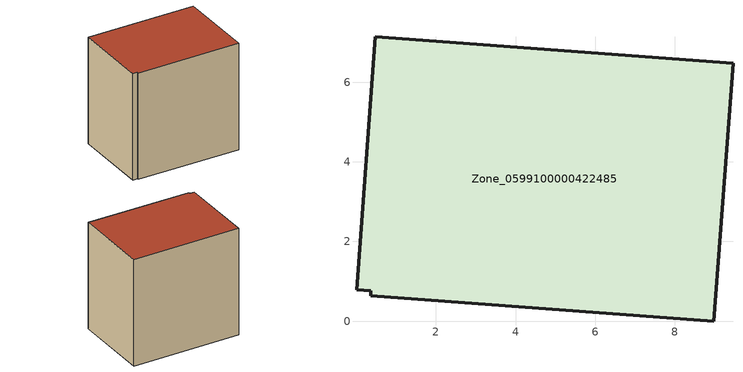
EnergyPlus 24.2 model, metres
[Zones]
Zone_0599100000422485
 floor ground (C_G): 0.37,0.64 0.37,0.76 0.01,0.79 0.47,7.14 9.46,6.47 8.98,0 z0
 wall outside (C_F): 8.98,0 9.46,6.47 0.47,7.14 0.01,0.79 0.37,0.76 0.37,0.64 8.98,0 z0:8.96
 roof outside (C_R): 0.37,0.76 0.37,0.64 8.98,0 9.46,6.47 0.47,7.14 0.01,0.79 z8.96
[BUILDING]
Pand.0599100000422485: North Axis=0; Terrain=City; Loads Convergence Tolerance Value=0.04; Temperature Convergence Tolerance Value=0.4; Solar Distribution=FullExterior; Maximum Number of Warmup Days=25; Minimum Number of Warmup Days=1
[Site:Location]
Rotterdam.The.Hague.AP_ZH_NLD Design_Conditions: Latitude=51.96; Longitude=4.45; Time Zone=1; Elevation=-4.5
[SITE:GROUNDTEMPERATURE:BUILDINGSURFACE]
18, 18, 18, 18, 18, 18, 18, 18, 18, 18, 18, 18
[MATERIAL] Thermal Absorptance=0.9; Solar Absorptance=0.7; Visible Absorptance=0.7
Name | Roughness | Thickness | Conductivity | Density | Specific Heat
G.TI.2006-2014 | MediumSmooth | 0.15 | 0.06 | 540 | 1210
F.TI.2006-2014 | Rough | 0.3 | 0.12 | 1920 | 840
R.TI.2006-2014 | MediumRough | 0.2 | 0.08 | 1500 | 1000
[CONSTRUCTION]
C_G: G.TI.2006-2014
C_F: F.TI.2006-2014
C_R: R.TI.2006-2014
[ZONE]
Zone_0599100000422485: Type=1; Multiplier=1; Ceiling Height=Autocalculate; Volume=Autocalculate; Floor Area=autocalculate; Part of Total Floor Area=Yes
[ZONEINFILTRATION:DESIGNFLOWRATE]
Infil_Zone_0599100000422485: Zone or ZoneList or Space or SpaceList=Zone_0599100000422485; Schedule=AlwaysOn; Design Flow Rate Calculation Method=Flow/Area; Flow Rate per Floor Area=0.0015; Constant Term Coefficient=1; Temperature Term Coefficient=0; Velocity Term Coefficient=0; Velocity Squared Term Coefficient=0
[HVACTEMPLATE:ZONE:IDEALLOADSAIRSYSTEM]
Zone_0599100000422485: Maximum Heating Supply Air Temperature=50; Minimum Cooling Supply Air Temperature=13; Maximum Heating Supply Air Humidity Ratio=0.0156; Minimum Cooling Supply Air Humidity Ratio=0.0077; Heating Limit=NoLimit; Cooling Limit=NoLimit; Dehumidification Control Type=ConstantSensibleHeatRatio; Cooling Sensible Heat Ratio=0.7; Dehumidification Setpoint=60; Humidification Control Type=None; Humidification Setpoint=30; Outdoor Air Method=None; Outdoor Air Flow Rate per Person=0.00944; Outdoor Air Flow Rate per Zone Floor Area=0; Outdoor Air Flow Rate per Zone=0; Demand Controlled Ventilation Type=None; Outdoor Air Economizer Type=NoEconomizer; Heat Recovery Type=None; Sensible Heat Recovery Effectiveness=0.7; Latent Heat Recovery Effectiveness=0.65
[ZONECONTROL:THERMOSTAT]
ThermostatControl_Zone_0599100000422485: Zone or ZoneList=Zone_0599100000422485; Control Type Schedule=DualSetpointControlType; Control 1=Thermostat_Zone_0599100000422485; Temperature Difference Between Cutout And Setpoint=0
[THERMOSTATSETPOINT:DUALSETPOINT]
Thermostat_Zone_0599100000422485: Heating Setpoint Temperature Schedule=HeatingSetpoint_Zone_0599100000422485; Cooling Setpoint Temperature Schedule=CoolingSetpoint_Zone_0599100000422485
[SCHEDULE:COMPACT]
HeatingSetpoint_Zone_0599100000422485: Through: 12/31, For: AllDays, Until: 24:00, 21
CoolingSetpoint_Zone_0599100000422485: Through: 12/31, For: AllDays, Until: 24:00, 24
DualSetpointControlType: Through: 12/31, For: AllDays, Until: 24:00, 4
AlwaysOn: Through: 12/31, For: AllDays, Until: 24:00, 1
